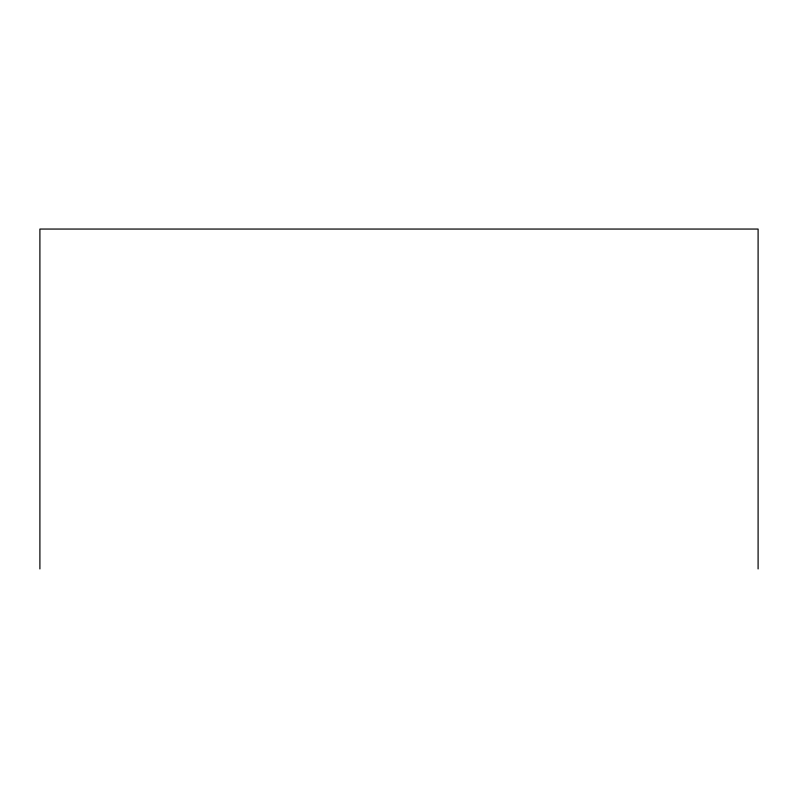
<?xml version="1.0" encoding="UTF-8"?>
<svg xmlns="http://www.w3.org/2000/svg" width="798" height="798" viewBox="0 0 798 798"><rect width="100%" height="100%" fill="white"/><g stroke="black" fill="none" stroke-linecap="round" stroke-linejoin="round"><path stroke-width="1.2" d="M758.1 568.944L758.1 229.056L39.9 229.056L39.9 568.944"/></g></svg>
